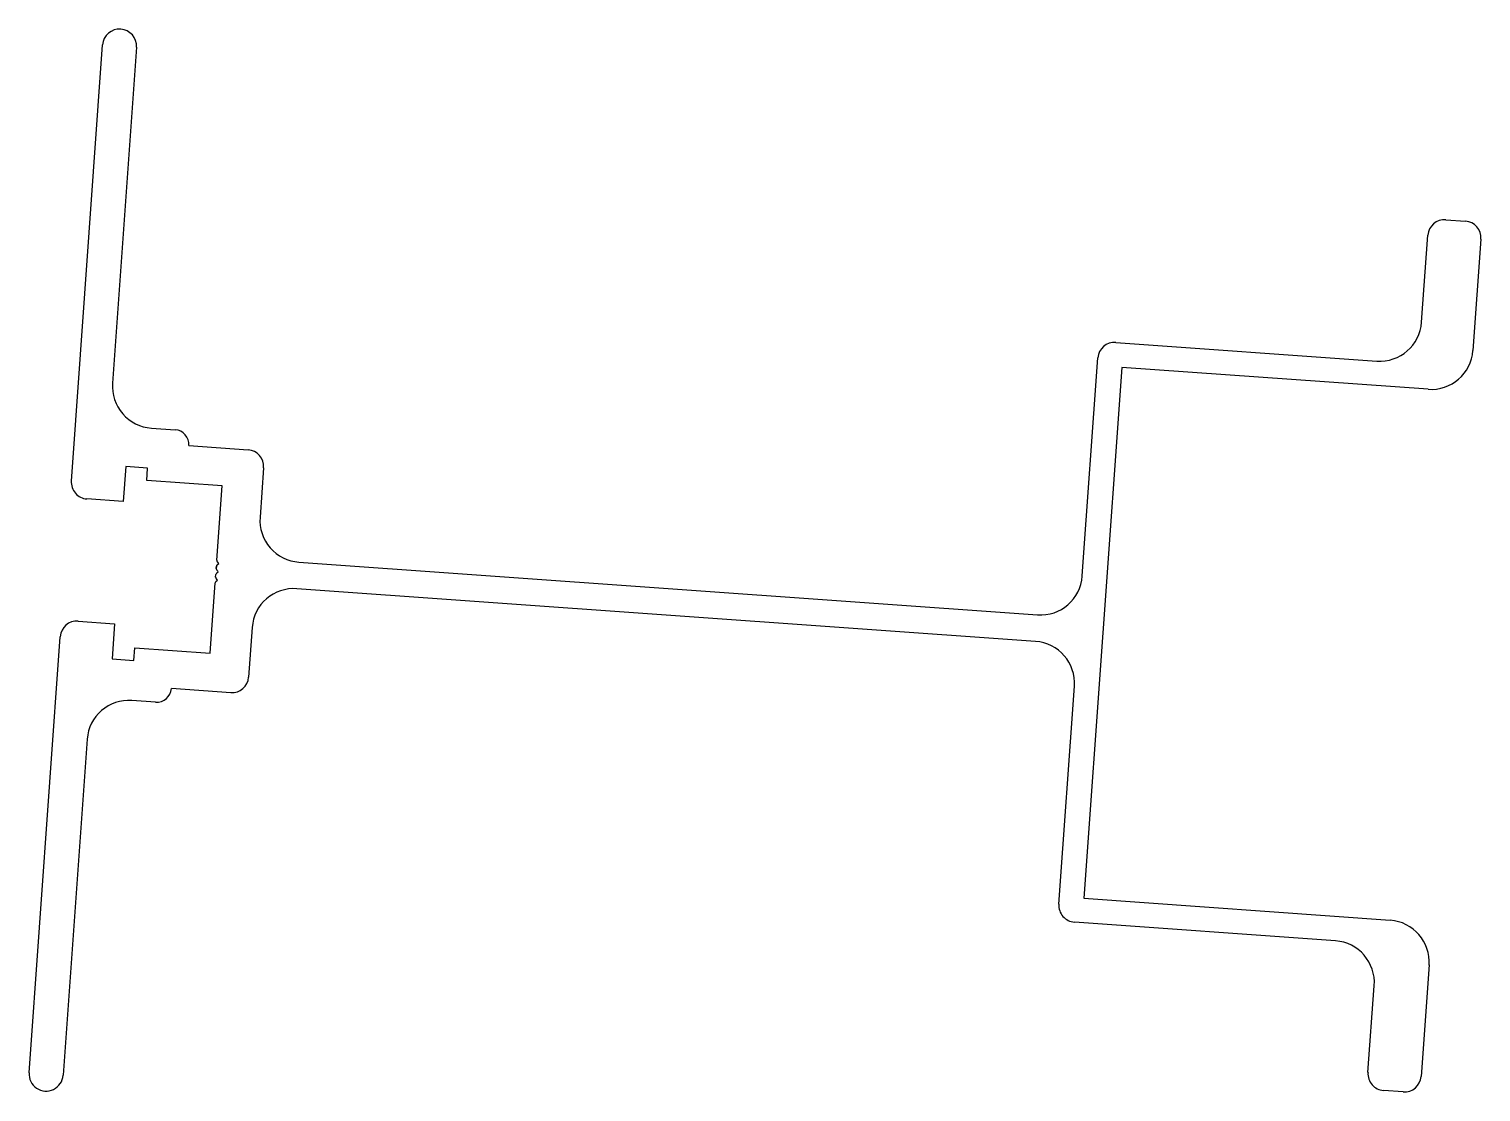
# Model space of a CAD drawing. Extents: x -78 to 95, y 0 to 126.
import ezdxf

# ---------------------------------------------------------------- set-up
doc = ezdxf.new("R2010")
doc.units = 0
doc.layers.get('0').update_dxf_attribs({"linetype": 'CONTINUOUS'})

msp = doc.modelspace()

# ---------------------------------------------------------------- linework, layer by layer
at = {"color": 7}
for p, q in [((-72.63, 72.51), (-68.92, 124.54)), ((-64.86, 124.25), (-67.72, 84.17)), ((91.28, 103.68), (93.63, 103.51)), ((88.4, 91.45), (89.15, 101.83)), ((95.48, 101.37), (94.53, 88.09)), ((51.93, 89.04), (83.06, 86.82)), ((47.94, 61.18), (49.79, 87.19)), ((52.64, 86.07), (48.12, 22.73)), ((89.19, 83.46), (52.64, 86.07)), ((-63.09, 78.82), (-60.26, 78.62)), ((-58.63, 76.74), (-51.55, 76.23)), ((-66.14, 74.25), (-66.44, 70.06)), ((-63.53, 74.06), (-66.14, 74.25)), ((-63.64, 72.56), (-63.53, 74.06)), ((-49.7, 74.09), (-50.12, 68.18)), ((-54.65, 71.92), (-63.64, 72.56)), ((-55.28, 63.06), (-54.65, 71.92)), ((-66.44, 70.06), (-70.78, 70.37)), ((-55.35, 62.06), (-55.33, 62.35)), ((-55.33, 62.35), (-55.35, 62.06)), ((-55.35, 62.06), (-55.33, 62.35)), ((-55.33, 62.35), (-55.35, 62.06)), ((-55.35, 62.06), (-55.33, 62.35)), ((-55.25, 62.52), (-55.06, 62.68)), ((-55.06, 62.69), (-55.22, 62.88)), ((-45.49, 62.84), (42.59, 56.55)), ((-55.42, 61.06), (-55.4, 61.36)), ((-55.39, 60.53), (-55.21, 60.69)), ((-55.21, 60.7), (-55.36, 60.88)), ((-55.32, 61.53), (-55.14, 61.68)), ((-55.13, 61.7), (-55.29, 61.88)), ((-56.07, 51.97), (-55.47, 60.36)), ((42.37, 53.38), (-45.72, 59.66)), ((-71.82, 55.8), (-67.48, 55.49)), ((-67.48, 55.49), (-67.78, 51.3)), ((-77.67, 1.92), (-73.96, 53.94)), ((-51.06, 55.03), (-51.49, 49.12)), ((-65.17, 51.11), (-65.06, 52.61)), ((-65.06, 52.61), (-56.07, 51.97)), ((-67.78, 51.3), (-65.17, 51.11)), ((-53.62, 47.26), (-60.69, 47.77)), ((45.14, 22.02), (47, 48.03)), ((-62.58, 46.13), (-65.41, 46.34)), ((-70.75, 41.71), (-73.61, 1.63)), ((48.12, 22.73), (84.67, 20.12)), ((78.12, 17.66), (46.99, 19.88)), ((89.3, 14.78), (88.35, 1.49)), ((82.01, 1.94), (82.75, 12.31)), ((86.21, -0.36), (83.87, -0.2))]:
    msp.add_line(p, q, dxfattribs=at)
for centre, radius, start, end in [((-66.89, 124.39), 2.03, 355.9166, 175.9166), ((91.14, 101.68), 2, 85.9166, 175.9166), ((93.48, 101.52), 2, 355.9166, 85.9166), ((83.42, 91.81), 5, 265.9166, 355.9166), ((51.79, 87.05), 2, 85.9166, 175.9166), ((89.54, 88.44), 5, 265.9166, 355.9166), ((-62.73, 83.81), 5, 175.9166, 265.9166), ((-60.39, 76.86), 1.77, 355.9166, 85.9166), ((-51.7, 74.24), 2, 355.9166, 85.9166), ((-70.64, 72.37), 2, 175.9166, 265.9166), ((-45.14, 67.82), 5, 175.9166, 265.9166), ((-55.08, 62.33), 0.25, 130.9166, 175.9166), ((-55.03, 63.04), 0.25, 175.9166, 220.9166), ((-55.07, 62.69), 0.008, 310.9166, 40.9166), ((-55.18, 61.05), 0.25, 175.9166, 220.9166), ((-55.15, 61.34), 0.25, 130.9166, 175.9166), ((-55.1, 62.04), 0.25, 175.9166, 220.9166), ((-55.21, 60.69), 0.008, 310.9166, 40.9166), ((-55.14, 61.69), 0.008, 310.9166, 40.9166), ((42.95, 61.53), 5, 265.9166, 355.9166), ((-55.23, 60.34), 0.25, 130.9166, 175.9166), ((-46.08, 54.68), 5, 85.9166, 175.9166), ((-71.96, 53.8), 2, 85.9166, 175.9166), ((42.01, 48.39), 5, 355.9166, 85.9166), ((-53.48, 49.26), 2, 265.9166, 355.9166), ((-62.46, 47.9), 1.77, 265.9166, 355.9166), ((-65.76, 41.35), 5, 85.9166, 175.9166), ((47.14, 21.88), 2, 175.9166, 265.9166), ((84.31, 15.13), 5, 355.9166, 85.9166), ((77.77, 12.67), 5, 355.9166, 85.9166), ((-75.64, 1.77), 2.03, 175.9166, 355.9166), ((84.01, 1.8), 2, 175.9166, 265.9166), ((86.35, 1.63), 2, 265.9166, 355.9166)]:
    msp.add_arc(centre, radius, start, end, dxfattribs=at)

doc.saveas('drawing.dxf')
